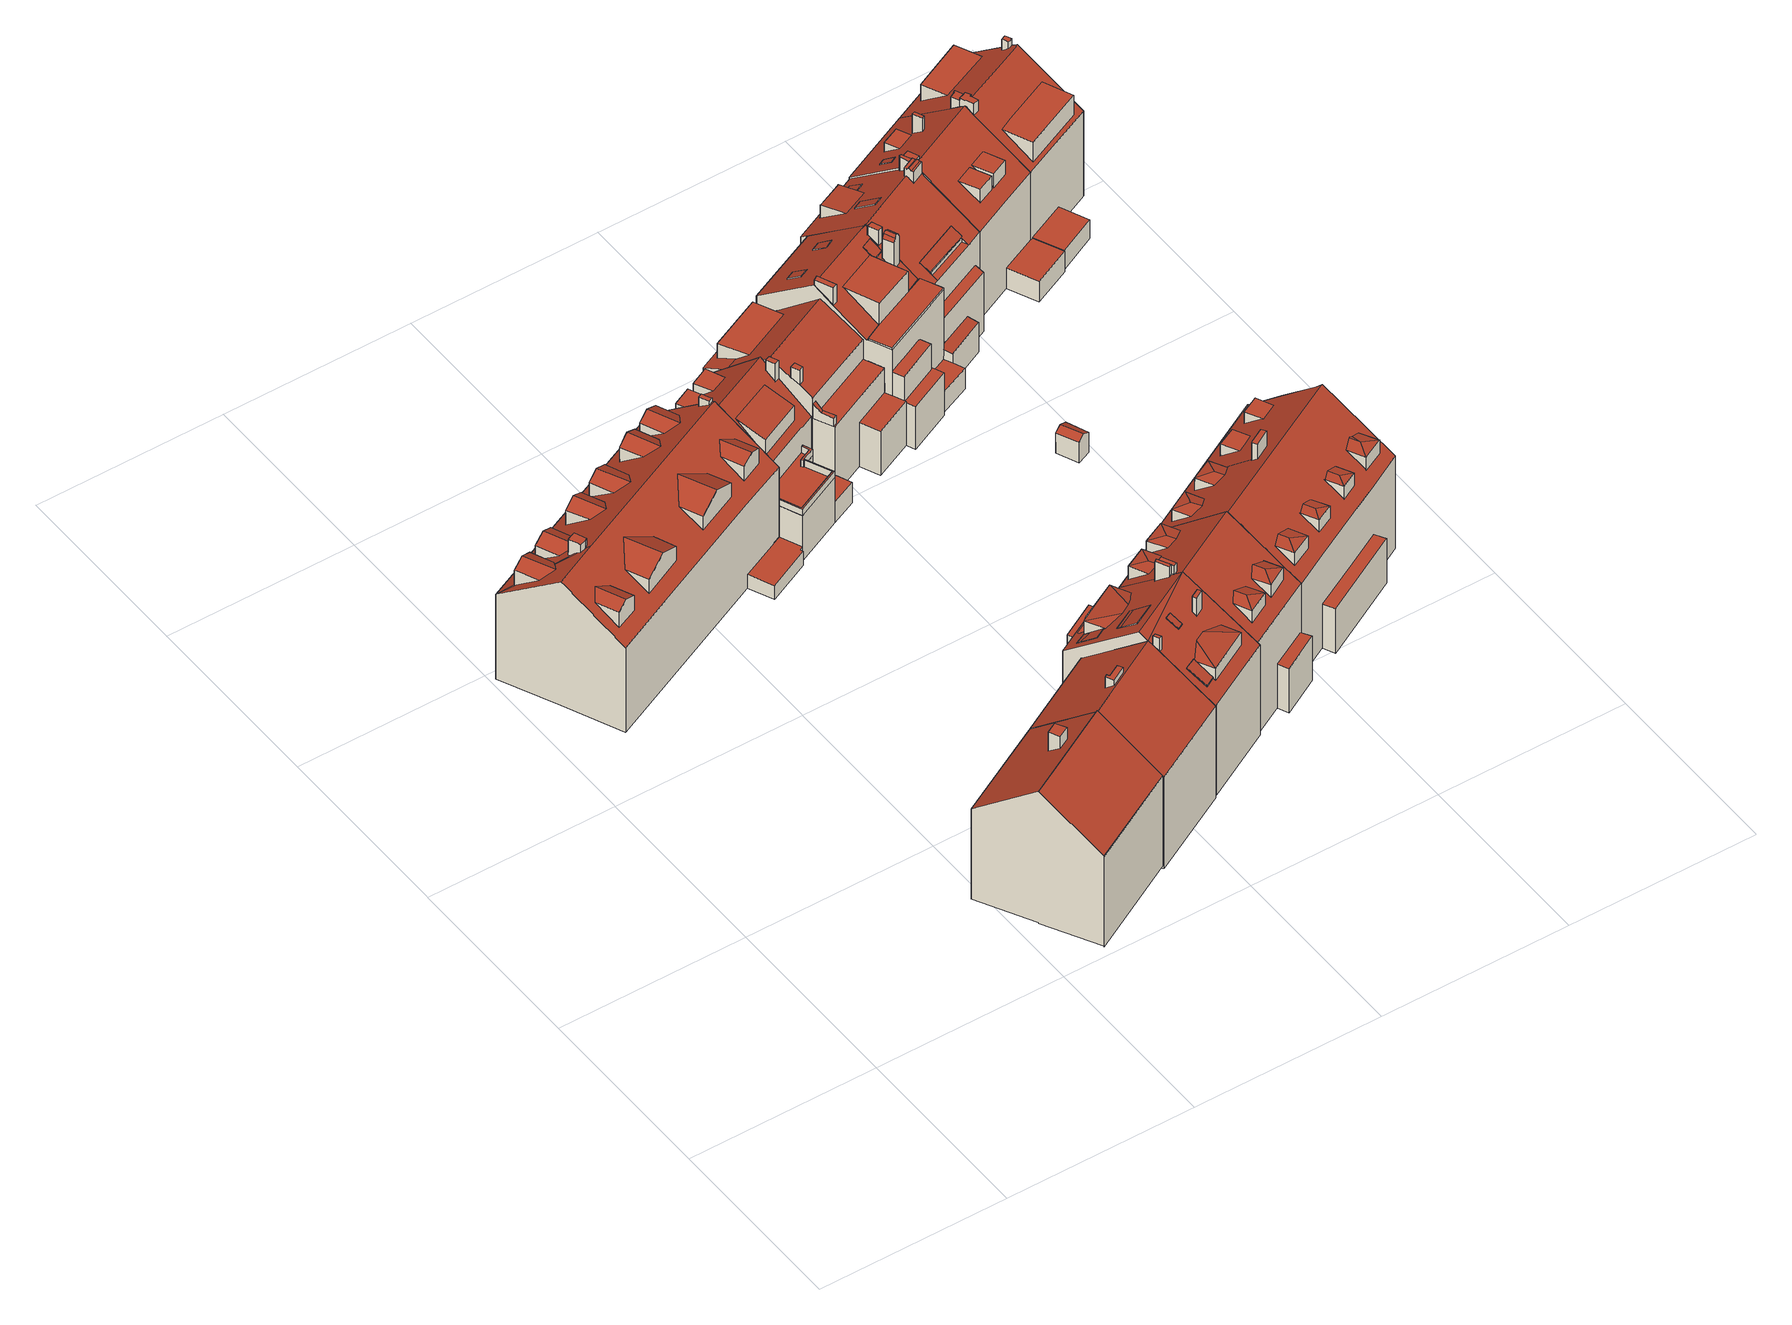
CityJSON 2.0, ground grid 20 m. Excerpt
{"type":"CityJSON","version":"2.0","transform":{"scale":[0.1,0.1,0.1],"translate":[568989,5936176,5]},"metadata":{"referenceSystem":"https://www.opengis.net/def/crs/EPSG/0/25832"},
"CityObjects":{
"building1":{"type":"Building","attributes":{"Grundfläche 2D":"148.646061","Grundhöhe NN":"5.573"},"children":["building1-1"],"geometry":[{"type":"Solid","lod":"3","boundaries":[[[[0,1,2]],[[3,0,2,4]],[[3,4,5]],[[6,7,5,8]],[[3,5,7]],[[9,10,2,1]],[[10,11,12,8,5,4,2]],[[12,13,6,8]],[[13,14,15,16,9,1,0,3,7,6]],[[15,14,13,12,11,10,9,16]]]],"semantics":{"surfaces":[{"type":"RoofSurface"},{"type":"WallSurface"},{"type":"GroundSurface"}],"values":[[0,0,0,0,0,1,1,1,1,2]]}}]},
"building1-1":{"type":"BuildingInstallation","parents":["building1"],"geometry":[{"type":"MultiSurface","lod":"3","boundaries":[[[17,18,19,20]],[[20,19,21,22]],[[17,20,22,23]],[[18,17,23,24]],[[19,18,24,21]]],"semantics":{"surfaces":[{"type":"RoofSurface"},{"type":"WallSurface"}],"values":[0,1,1,1,1]}}]},
"building2":{"type":"Building","attributes":{"Grundfläche 2D":"347.768109","Grundhöhe NN":"5.849"},"children":["building2-1","building2-2","building2-3"],"geometry":[{"type":"Solid","lod":"3","boundaries":[[[[25,26,27,28]],[[29,25,28,30]],[[31,32,33,34]],[[35,31,34,36]],[[37,38,39,40,41]],[[42,43,44,40,39,45]],[[46,47,48,49]],[[48,50,51,49]],[[52,53,54,55]],[[56,55,54,57]],[[58,59,60,61]],[[60,62,63,61]],[[64,65,66,67]],[[68,64,67,69]],[[70,71,72,73]],[[74,73,72,75]],[[76,77,78,79]],[[80,76,79,81]],[[82,83,84,85,86,87,88],[89,90,52,55,56],[91,92,70,73,74],[93,94,58,61,63],[46,49,51,95,96]],[[43,42,97,98,84,83,82,99,100,101,102,103,104,105],[28,27,106,107,30],[69,67,66,108,109],[78,110,111,81,79],[34,33,112,113,36]],[[104,103,114,115]],[[45,116,98,84,98,97]],[[97,42,45]],[[114,85,84,98,116,45,39,38,115]],[[27,26,106]],[[29,30,107]],[[29,107,106,26,25]],[[33,32,112]],[[113,35,36]],[[35,113,112,32,31]],[[115,38,37,41,104]],[[44,43,105]],[[44,105,104,41,40]],[[95,50,48,47,96]],[[95,51,50]],[[96,47,46]],[[53,90,89,57,54]],[[56,57,89]],[[53,52,90]],[[59,94,93,62,60]],[[63,62,93]],[[94,59,58]],[[108,66,65]],[[109,68,69]],[[68,109,108,65,64]],[[75,72,71,92,91]],[[74,75,91]],[[92,71,70]],[[110,78,77]],[[111,80,81]],[[80,111,110,77,76]],[[117,118,102,101,100,99,82,88,119,120]],[[103,102,118,121]],[[122,86,85,114,103,121,123]],[[124,119,88,87,86,122]],[[123,121,118,117,120,119,124,122]]]],"semantics":{"surfaces":[{"type":"RoofSurface"},{"type":"WallSurface"},{"type":"GroundSurface"}],"values":[[0,0,0,0,0,0,0,0,0,0,0,0,0,0,0,0,0,0,0,0,0,0,0,0,1,1,1,1,1,1,1,1,1,1,1,1,1,1,1,1,1,1,1,1,1,1,1,1,1,1,1,1,1,1,1,2]]}}]},
"building2-1":{"type":"BuildingInstallation","parents":["building2"],"geometry":[{"type":"MultiSurface","lod":"3","boundaries":[[[125,126,127,128,129,130,131]],[[132,133,130,129,128,134,97,116]],[[130,133,98,131]],[[125,131,98,135]],[[135,136,126,125]],[[136,137,134,128,127,126]]],"semantics":{"surfaces":[{"type":"RoofSurface"},{"type":"WallSurface"}],"values":[0,1,1,1,1,1]}}]},
"building2-2":{"type":"BuildingInstallation","parents":["building2"],"geometry":[{"type":"MultiSurface","lod":"3","boundaries":[[[138,139,140,141,142,143]],[[140,139,144,145]],[[142,141,146]],[[145,144,147]],[[145,147,146,141,140]]],"semantics":{"surfaces":[{"type":"RoofSurface"},{"type":"WallSurface"}],"values":[0,0,1,1,1]}}]},
"building2-3":{"type":"BuildingInstallation","parents":["building2"],"geometry":[{"type":"MultiSurface","lod":"3","boundaries":[[[148,149,150,151,152]],[[150,149,101,153]],[[153,154,151,150]],[[152,151,154,99]],[[99,100,101,149,148,152]]],"semantics":{"surfaces":[{"type":"RoofSurface"},{"type":"WallSurface"}],"values":[0,1,1,1,1]}}]},
"building3":{"type":"Building","attributes":{"Grundfläche 2D":"132.710713","Grundhöhe NN":"5.344"},"children":["building3-1"],"geometry":[{"type":"Solid","lod":"3","boundaries":[[[[2,155,156,157,158,159,160,161]],[[162,8,163]],[[163,8,161,160,159]],[[156,155,164,165]],[[163,159,158,157,156,165,166]],[[162,163,166,167]],[[155,2,161,8,162,167,168,169,170,164]],[[169,168,167,166,165,164,170]]]],"semantics":{"surfaces":[{"type":"RoofSurface"},{"type":"WallSurface"},{"type":"GroundSurface"}],"values":[[0,0,0,1,1,1,1,2]]}}]},
"building3-1":{"type":"BuildingInstallation","parents":["building3"],"geometry":[{"type":"MultiSurface","lod":"3","boundaries":[[[171,172,173,174,175,176]],[[174,173,177,178]],[[178,179,175,174]],[[176,175,179,180]],[[180,181,171,176]],[[181,182,172,171]],[[182,177,173,172]]],"semantics":{"surfaces":[{"type":"RoofSurface"},{"type":"WallSurface"}],"values":[0,1,1,1,1,1,1]}}]},
"building4":{"type":"Building","attributes":{"Grundfläche 2D":"128.123478","Grundhöhe NN":"5.891"},"children":["building4-1","building4-2","building4-3","building4-4"],"geometry":[{"type":"Solid","lod":"3","boundaries":[[[[183,184,185,186]],[[187,188,189,190,191,192,193,194]],[[195,196,197,198,199,200,201,202,203,204,205,206,207,208,209],[210,211,186,185]],[[196,195,209,212,213,197]],[[214,215,216,217,218,219]],[[211,210,184,183]],[[185,184,210]],[[183,186,211]],[[193,217,220,221,194]],[[187,194,221,222]],[[188,187,222,223]],[[189,188,223,224]],[[218,217,193,192,225,226]],[[212,209,208,207,206,205,204,227,228]],[[213,212,228,229]],[[230,225,192,231,200,199,198,197,213,229,232]],[[203,202,201,200,231,192,191,190,189,224,227,204]],[[219,218,226,233]],[[214,219,233,234]],[[215,214,234,235]],[[216,215,235,236]],[[217,216,236,220]],[[225,230,232,229,228,227,224,223,222,221,220,236,235,234,233,226]]]],"semantics":{"surfaces":[{"type":"RoofSurface"},{"type":"WallSurface"},{"type":"GroundSurface"}],"values":[[0,0,0,0,0,1,1,1,1,1,1,1,1,1,1,1,1,1,1,1,1,1,2]]}}]},
"building4-1":{"type":"BuildingInstallation","parents":["building4"],"geometry":[{"type":"MultiSurface","lod":"3","boundaries":[[[237,238,239,240,241,242,243,244,245,246,247,248,231,249]],[[242,241,190,250]],[[243,242,250,251]],[[244,243,251,252]],[[252,253,245,244]],[[253,254,246,245]],[[247,246,254,255]],[[255,191,248,247]],[[248,191,192,231]],[[192,193,249,231]],[[193,194,237,249]],[[194,187,238,237]],[[187,188,239,238]],[[189,240,239,188]],[[241,240,189,190]]],"semantics":{"surfaces":[{"type":"RoofSurface"},{"type":"WallSurface"}],"values":[0,1,1,1,1,1,1,1,1,1,1,1,1,1,1]}}]},
"building4-2":{"type":"BuildingInstallation","parents":["building4"],"geometry":[{"type":"MultiSurface","lod":"3","boundaries":[[[256,257,258,259]],[[258,257,260]],[[261,256,259]],[[256,261,260,257]]],"semantics":{"surfaces":[{"type":"RoofSurface"},{"type":"WallSurface"}],"values":[0,1,1,1]}}]},
"building4-3":{"type":"BuildingInstallation","parents":["building4"],"geometry":[{"type":"MultiSurface","lod":"3","boundaries":[[[262,263,264,265,266]],[[267,264,263,208]],[[265,264,267,268]],[[268,206,266,265]],[[208,263,262,266,206,207]]],"semantics":{"surfaces":[{"type":"RoofSurface"},{"type":"WallSurface"}],"values":[0,1,1,1,1]}}]},
"building4-4":{"type":"BuildingInstallation","parents":["building4"],"geometry":[{"type":"MultiSurface","lod":"3","boundaries":[[[269,270,271,272]],[[273,271,270]],[[274,269,272]],[[274,273,270,269]]],"semantics":{"surfaces":[{"type":"RoofSurface"},{"type":"WallSurface"}],"values":[0,1,1,1]}}]},
"building5":{"type":"Building","attributes":{"Grundfläche 2D":"135.370581","Grundhöhe NN":"5.596"},"children":["building5-1","building5-2","building5-3","building5-4","building5-5","building5-6","building5-7","building5-8"],"geometry":[{"type":"MultiSurface","lod":"3","boundaries":[[[275,276,277]],[[275,277,278,279,280,281,282]],[[283,280,279,278,284,285]],[[286,287,288,289]],[[290,286,289]],[[291,288,287,292]],[[293,294,159,158,157,295,296],[287,286,290,297,298,299,292]],[[300,159,294]],[[301,302,300,294,303,304,305,306,307],[284,278,277,276,308,309,310,311,312,313,314,315,316,283,285]],[[317,318,319,320]],[[275,321,322,308,276]],[[316,280,283]],[[280,316,315,310,309,321,275,282,281]],[[289,288,298,297]],[[290,289,297]],[[288,291,323,299,298]],[[293,296,324,325]],[[326,327,318,307,306,305,304,303,294,293,325,328]],[[329,301,307,318,317,330]],[[324,296,295,157,158,159,300,302,301,329,331]],[[319,318,327,332]],[[320,319,332,333]],[[317,320,333,330]],[[325,324,331,329,330,333,332,327,326,328]]],"semantics":{"surfaces":[{"type":"RoofSurface"},{"type":"WallSurface"},{"type":"GroundSurface"}],"values":[0,0,0,0,0,0,0,0,0,0,1,1,1,1,1,1,1,1,1,1,1,1,1,2]}}]},
"building5-1":{"type":"BuildingInstallation","parents":["building5"],"geometry":[{"type":"MultiSurface","lod":"3","boundaries":[[[334,335,336,337,338,339]],[[340,341,337,336]],[[339,338,337,341,342]],[[342,343,334,339]],[[343,344,340,336,335,334]]],"semantics":{"surfaces":[{"type":"RoofSurface"},{"type":"WallSurface"}],"values":[0,1,1,1,1]}}]},
"building5-2":{"type":"BuildingInstallation","parents":["building5"],"geometry":[{"type":"MultiSurface","lod":"3","boundaries":[[[345,346,323,291,347]],[[348,347,291,292]],[[348,349,345,347]],[[346,345,349,350]],[[350,299,323,346]]],"semantics":{"surfaces":[{"type":"RoofSurface"},{"type":"WallSurface"}],"values":[0,1,1,1,1]}}]},
"building5-3":{"type":"BuildingInstallation","parents":["building5"],"geometry":[{"type":"MultiSurface","lod":"3","boundaries":[[[351,314,313,312,311,352]],[[314,351,315]],[[352,311,310]],[[352,310,315,351]]],"semantics":{"surfaces":[{"type":"RoofSurface"},{"type":"WallSurface"}],"values":[0,1,1,1]}}]},
"building5-4":{"type":"BuildingInstallation","parents":["building5"],"geometry":[{"type":"MultiSurface","lod":"3","boundaries":[[[353,354,355,356,357]],[[355,354,157,358]],[[359,357,356,355,358,360]],[[353,357,359,158]],[[354,353,158,157]]],"semantics":{"surfaces":[{"type":"RoofSurface"},{"type":"WallSurface"}],"values":[0,1,1,1,1]}}]},
"building5-5":{"type":"BuildingInstallation","parents":["building5"],"geometry":[{"type":"MultiSurface","lod":"3","boundaries":[[[361,362,363,364]],[[365,366,364,363]],[[361,364,366,367]],[[362,361,367,368]],[[368,365,363,362]]],"semantics":{"surfaces":[{"type":"RoofSurface"},{"type":"WallSurface"}],"values":[0,1,1,1,1]}}]},
"building5-6":{"type":"BuildingInstallation","parents":["building5"],"geometry":[{"type":"MultiSurface","lod":"3","boundaries":[[[322,321,369,370]],[[369,321,309,371]],[[372,370,369,371]],[[372,308,322,370]]],"semantics":{"surfaces":[{"type":"RoofSurface"},{"type":"WallSurface"}],"values":[0,1,1,1]}}]},
"building5-7":{"type":"BuildingInstallation","parents":["building5"],"geometry":[{"type":"MultiSurface","lod":"3","boundaries":[[[373,374,375,376]],[[376,375,377,378]],[[373,376,378,379]],[[374,373,379,380]],[[375,374,380,377]]],"semantics":{"surfaces":[{"type":"RoofSurface"},{"type":"WallSurface"}],"values":[0,1,1,1,1]}}]},
"building5-8":{"type":"BuildingInstallation","parents":["building5"],"geometry":[{"type":"MultiSurface","lod":"3","boundaries":[[[381,382,383,384,385]],[[306,386,383,382]],[[386,387,388,385,384,383]],[[388,304,381,385]],[[305,306,382,381,304]]],"semantics":{"surfaces":[{"type":"RoofSurface"},{"type":"WallSurface"}],"values":[0,1,1,1,1]}}]},
"building6":{"type":"Building","attributes":{"Grundfläche 2D":"121.875443","Grundhöhe NN":"5.417"},"children":["building6-1","building6-2","building6-3","building6-4","building6-5"],"geometry":[{"type":"Solid","lod":"3","boundaries":[[[[389,390,391,294]],[[392,294,391,393,394,395,396]],[[397,398,399,400]],[[400,399,401,402]],[[397,400,402,403]],[[398,397,403,404]],[[398,404,405,390,389,406,401,399]],[[393,391,390,405,407]],[[394,393,407,408]],[[395,394,408,409,410,406,389,294,392,396]],[[403,402,401,406,410,409,408,407,405,404]]]],"semantics":{"surfaces":[{"type":"RoofSurface"},{"type":"WallSurface"},{"type":"GroundSurface"}],"values":[[0,0,0,1,1,1,1,1,1,1,2]]}}]},
"building6-1":{"type":"BuildingInstallation","parents":["building6"],"geometry":[{"type":"MultiSurface","lod":"3","boundaries":[[[381,411,412,413,414]],[[392,415,412,411]],[[413,412,415,416]],[[416,395,414,413]],[[395,396,392,411,381,414]]],"semantics":{"surfaces":[{"type":"RoofSurface"},{"type":"WallSurface"}],"values":[0,1,1,1,1]}}]},
"building6-2":{"type":"BuildingInstallation","parents":["building6"],"geometry":[{"type":"MultiSurface","lod":"3","boundaries":[[[417,418,419]],[[418,420,421,419]],[[418,417,422,420]],[[417,419,423,424]],[[422,417,424]],[[419,421,423]]],"semantics":{"surfaces":[{"type":"RoofSurface"},{"type":"WallSurface"}],"values":[0,0,0,1,1,1]}}]},
"building6-3":{"type":"BuildingInstallation","parents":["building6"],"geometry":[{"type":"MultiSurface","lod":"3","boundaries":[[[425,426,427]],[[426,428,429,427]],[[426,425,430,428]],[[431,432,425,427]],[[430,425,432]],[[431,427,429]]],"semantics":{"surfaces":[{"type":"RoofSurface"},{"type":"WallSurface"}],"values":[0,0,0,1,1,1]}}]},
"building6-4":{"type":"BuildingInstallation","parents":["building6"],"geometry":[{"type":"MultiSurface","lod":"3","boundaries":[[[433,434,435,436]],[[434,433,437]],[[437,433,436,438]],[[435,434,439]],[[440,437,438]],[[434,437,440,439]]],"semantics":{"surfaces":[{"type":"RoofSurface"},{"type":"WallSurface"}],"values":[0,0,0,1,1,1]}}]},
"building6-5":{"type":"BuildingInstallation","parents":["building6"],"geometry":[{"type":"MultiSurface","lod":"3","boundaries":[[[441,442,443,444]],[[442,441,445]],[[445,441,444,446]],[[443,442,447]],[[445,446,448]],[[442,445,448,447]]],"semantics":{"surfaces":[{"type":"RoofSurface"},{"type":"WallSurface"}],"values":[0,0,0,1,1,1]}}]},
"building7":{"type":"Building","attributes":{"Grundfläche 2D":"135.626328","Grundhöhe NN":"5.879"},"children":["building7-1","building7-2"],"geometry":[{"type":"Solid","lod":"3","boundaries":[[[[449,450,451,452]],[[453,449,452,454,455,456,457,458]],[[454,459,460,453,458,461,462,463,455]],[[457,456,464,465,466,467,468,469]],[[470,471,472,473,474,475,476,477]],[[478,479,480,481]],[[482,483,484,485,486,487,488,489,490]],[[489,488,227,224]],[[482,490,223,222]],[[452,451,459,454]],[[450,449,453,460]],[[451,450,460,459]],[[478,481,491,492]],[[479,478,492,493]],[[480,479,493,494]],[[484,483,221,495]],[[485,484,495,496]],[[490,489,224,223]],[[483,482,222,221]],[[462,461,458,457,469,475,497,498,499]],[[463,462,499,500]],[[477,501,467,466,465,464,456,455,463,500,227,488,487]],[[476,475,469,468,467,501,477]],[[485,471,470,477,487,486]],[[480,472,471,485,496,491,481]],[[497,475,474,473,472,480,494,502,503]],[[495,221,222,223,224,227,500,499,498,497,503,502,494,493,492,491,496]]]],"semantics":{"surfaces":[{"type":"RoofSurface"},{"type":"WallSurface"},{"type":"GroundSurface"}],"values":[[0,0,0,0,0,0,0,1,1,1,1,1,1,1,1,1,1,1,1,1,1,1,1,1,1,1,2]]}}]},
"building7-1":{"type":"BuildingInstallation","parents":["building7"],"geometry":[{"type":"MultiSurface","lod":"3","boundaries":[[[504,505,506,507]],[[464,465,505,504]],[[506,505,465,508]],[[508,509,507,506]],[[509,464,504,507]]],"semantics":{"surfaces":[{"type":"RoofSurface"},{"type":"WallSurface"}],"values":[0,1,1,1,1]}}]},
"building7-2":{"type":"BuildingInstallation","parents":["building7"],"geometry":[{"type":"MultiSurface","lod":"3","boundaries":[[[510,511,501,512]],[[513,510,512,514]],[[477,470,514,512,501]],[[470,515,513,514]],[[515,476,511,510,513]],[[477,501,511,476]]],"semantics":{"surfaces":[{"type":"RoofSurface"},{"type":"WallSurface"}],"values":[0,0,1,1,1,1]}}]},
"building8":{"type":"Building","attributes":{"Grundfläche 2D":"147.163770","Grundhöhe NN":"5.891"},"children":["building8-1","building8-2","building8-3","building8-4","building8-5","building8-6"],"geometry":[{"type":"MultiSurface","lod":"3","boundaries":[[[516,517,518,519,520,521,522]],[[523,524,525,526,527,528,529]],[[530,531,532,533,534,535]],[[536,537,538,539,540,534,533,532,541,542,543,524,523,544,545]],[[536,545,546,547]],[[542,548,549,543]],[[535,534,540]],[[550,551,552,553,554]],[[555,556,557,558]],[[559,560,561,562,563]],[[564,565,566,567,568,569]],[[570,571,520,519]],[[571,572,547,522,521,520]],[[547,546,516,522]],[[517,549,548,518]],[[548,570,519,518]],[[517,516,527,526]],[[527,516,546,545,544,573,529,528]],[[543,549,517,526,525,524]],[[531,530,574,498]],[[502,575,557,570,548,542,541,532,531,498,503]],[[565,564,551,550,562,571,570,557,556]],[[530,535,540,539,538,537,536,547,572,571,562,561,576,577,578,579,580,581,574]],[[553,552,582,583]],[[553,583,584,554]],[[557,575,585,567,558]],[[558,567,566,555]],[[555,566,565,556]],[[561,560,586,576]],[[562,550,554,563]],[[563,554,584,587,559]],[[560,559,587,586]],[[568,567,585,588]],[[569,568,588,589]],[[551,564,569,589,582,552]],[[575,502,503,498,574,581,580,579,578,577,576,586,587,584,583,582,589,588,585]]],"semantics":{"surfaces":[{"type":"RoofSurface"},{"type":"WallSurface"},{"type":"GroundSurface"}],"values":[0,0,0,0,0,0,0,0,0,0,0,1,1,1,1,1,1,1,1,1,1,1,1,1,1,1,1,1,1,1,1,1,1,1,1,2]}}]},
"building8-1":{"type":"BuildingInstallation","parents":["building8"],"geometry":[{"type":"MultiSurface","lod":"3","boundaries":[[[590,591,592,593]],[[538,539,593,592]],[[590,593,539,594]],[[591,590,594,595]],[[592,591,595,538]]],"semantics":{"surfaces":[{"type":"RoofSurface"},{"type":"WallSurface"}],"values":[0,1,1,1,1]}}]},
"building8-2":{"type":"BuildingInstallation","parents":["building8"],"geometry":[{"type":"MultiSurface","lod":"3","boundaries":[[[596,597,598,599]],[[599,598,600,601]],[[596,599,601,602]],[[602,603,597,596]],[[603,600,598,597]]],"semantics":{"surfaces":[{"type":"RoofSurface"},{"type":"WallSurface"}],"values":[0,1,1,1,1]}}]},
"building8-3":{"type":"BuildingInstallation","parents":["building8"],"geometry":[{"type":"MultiSurface","lod":"3","boundaries":[[[604,605,606,607]],[[608,604,607,609]],[[610,608,609,611]],[[612,610,611,613]],[[614,615,616,613,611,609,607,606]],[[612,613,616,617]],[[608,610,612,617,618,605,604]],[[606,605,618,614]]],"semantics":{"surfaces":[{"type":"RoofSurface"},{"type":"WallSurface"}],"values":[0,0,0,0,1,1,1,1]}}]},
"building8-4":{"type":"BuildingInstallation","parents":["building8"],"geometry":[{"type":"MultiSurface","lod":"3","boundaries":[[[619,620,621,622]],[[622,621,623,624]],[[619,622,624,625]],[[620,619,625,626]],[[621,620,626,623]]],"semantics":{"surfaces":[{"type":"RoofSurface"},{"type":"WallSurface"}],"values":[0,1,1,1,1]}}]},
"building8-5":{"type":"BuildingInstallation","parents":["building8"],"geometry":[{"type":"MultiSurface","lod":"3","boundaries":[[[529,573,627,628,629]],[[523,529,629,630]],[[631,627,573,544]],[[629,628,632,630]],[[628,627,631,632]]],"semantics":{"surfaces":[{"type":"RoofSurface"},{"type":"WallSurface"}],"values":[0,1,1,1,1]}}]},
"building8-6":{"type":"BuildingInstallation","parents":["building8"],"geometry":[{"type":"MultiSurface","lod":"3","boundaries":[[[633,634,635,636]],[[532,541,634,633]],[[541,637,635,634]],[[533,636,635,637]],[[533,532,633,636]]],"semantics":{"surfaces":[{"type":"RoofSurface"},{"type":"WallSurface"}],"values":[0,1,1,1,1]}}]},
"building9":{"type":"Building","attributes":{"Grundfläche 2D":"271.674552","Grundhöhe NN":"5.295"},"children":["building9-1","building9-2","building9-3","building9-4","building9-5","building9-6","building9-7"],"geometry":[{"type":"Solid","lod":"3","boundaries":[[[[638,639,640]],[[639,641,642,640]],[[639,638,643,644]],[[639,644,645,641]],[[646,647,648]],[[647,649,650,648]],[[647,646,651,649]],[[652,390,653,654,655,656,657,658],[642,641,645,644,643,659,660,661],[662,650,649,651,663]],[[652,658,664,665,666,667,668,669,391],[670,671,672,671]],[[673,674,675,676]],[[638,640,660,659]],[[643,638,659]],[[640,642,661,660]],[[646,648,662,663]],[[646,663,651]],[[650,662,648]],[[674,677,678,656,655,654,653,679,680,675]],[[681,682,667,666,665,664,658,657,656,678,683]],[[668,667,682,684]],[[679,653,390,652,391,669,668,684,685]],[[676,675,680,686]],[[673,676,686,687]],[[674,673,687,677]],[[679,685,684,682,681,683,678,677,687,686,680]]]],"semantics":{"surfaces":[{"type":"RoofSurface"},{"type":"WallSurface"},{"type":"GroundSurface"}],"values":[[0,0,0,0,0,0,0,0,0,0,1,1,1,1,1,1,1,1,1,1,1,1,1,2]]}}]},
"building9-1":{"type":"BuildingInstallation","parents":["building9"],"geometry":[{"type":"MultiSurface","lod":"3","boundaries":[[[688,689,690]],[[689,691,692,690]],[[689,688,693,691]],[[694,688,690,695,696]],[[693,688,694]],[[690,692,697,695]]],"semantics":{"surfaces":[{"type":"RoofSurface"},{"type":"WallSurface"}],"values":[0,0,0,1,1,1]}}]},
"building9-2":{"type":"BuildingInstallation","parents":["building9"],"geometry":[{"type":"MultiSurface","lod":"3","boundaries":[[[698,699,700,701]],[[701,700,702,703]],[[698,704,699]],[[704,702,700,699]]],"semantics":{"surfaces":[{"type":"RoofSurface"},{"type":"WallSurface"}],"values":[0,1,1,1]}}]},
"building9-3":{"type":"BuildingInstallation","parents":["building9"],"geometry":[{"type":"MultiSurface","lod":"3","boundaries":[[[705,706,707,708]],[[708,707,709,710]],[[706,705,711,712]],[[712,709,707,706]]],"semantics":{"surfaces":[{"type":"RoofSurface"},{"type":"WallSurface"}],"values":[0,1,1,1]}}]},
"building9-4":{"type":"BuildingInstallation","parents":["building9"],"geometry":[{"type":"MultiSurface","lod":"3","boundaries":[[[713,714,715,716]],[[716,715,717]],[[718,717,715,714]],[[713,716,719,720]],[[717,718,672,721]],[[721,719,716,717]]],"semantics":{"surfaces":[{"type":"RoofSurface"},{"type":"WallSurface"}],"values":[0,0,0,1,1,1]}}]},
"building9-5":{"type":"BuildingInstallation","parents":["building9"],"geometry":[{"type":"MultiSurface","lod":"3","boundaries":[[[722,723,724]],[[723,722,725,726]],[[724,723,726,727]],[[722,724,728,729]],[[722,729,725]],[[727,728,724]]],"semantics":{"surfaces":[{"type":"RoofSurface"},{"type":"WallSurface"}],"values":[0,0,0,1,1,1]}}]},
"building9-6":{"type":"BuildingInstallation","parents":["building9"],"geometry":[{"type":"MultiSurface","lod":"3","boundaries":[[[730,731,732,733]],[[731,730,734]],[[734,730,733,735]],[[732,731,736]],[[734,735,737]],[[731,734,737,736]]],"semantics":{"surfaces":[{"type":"RoofSurface"},{"type":"WallSurface"}],"values":[0,0,0,1,1,1]}}]},
"building9-7":{"type":"BuildingInstallation","parents":["building9"],"geometry":[{"type":"MultiSurface","lod":"3","boundaries":[[[738,739,740,741,742]],[[740,739,743,744]],[[741,740,744,745]],[[742,741,745,671]],[[738,742,671,670]],[[743,739,738,670]]],"semantics":{"surfaces":[{"type":"RoofSurface"},{"type":"WallSurface"}],"values":[0,1,1,1,1,1]}}]},
"building10":{"type":"Building","attributes":{"Grundfläche 2D":"3.747630","Grundhöhe NN":"5.671"},"geometry":[{"type":"Solid","lod":"3","boundaries":[[[[746,747,748,749]],[[750,747,746,751]],[[749,748,752,753]],[[751,746,749,753,754]],[[750,751,754,755]],[[752,748,747,750,755]],[[754,753,752,755]]]],"semantics":{"surfaces":[{"type":"RoofSurface"},{"type":"WallSurface"},{"type":"GroundSurface"}],"values":[[0,0,1,1,1,1,2]]}}]},
"building11":{"type":"Building","attributes":{"Grundfläche 2D":"121.345489","Grundhöhe NN":"5.506"},"children":["building11-1","building11-2","building11-3","building11-4","building11-5","building11-6","building11-7","building11-8"],"geometry":[{"type":"MultiSurface","lod":"3","boundaries":[[[535,756,757,758,759,760,761,762,763],[764,765,766,767]],[[768,757,756,535,538,769,770,547,771,772,773,774,775,776,777,778,779]],[[780,781,782,783]],[[784,785,786,787,788,762,761,760,759,758,757,768,779,778,777,789,790]],[[763,762,788,791]],[[792,793,794,795,796,783,771,547,770,769,538,535,763,791,797]],[[789,777,776,772,771,783,782,798]],[[780,783,796,799]],[[781,780,799,800]],[[782,781,800,798]],[[794,793,792,797,791,788,787,786,785,784,790,789,798,800,799,796,795]]],"semantics":{"surfaces":[{"type":"RoofSurface"},{"type":"WallSurface"},{"type":"GroundSurface"}],"values":[0,0,0,1,1,1,1,1,1,1,2]}}]},
"building11-1":{"type":"BuildingInstallation","parents":["building11"],"geometry":[{"type":"MultiSurface","lod":"3","boundaries":[[[801,802,803,804,805,806,807]],[[804,808,809,805]],[[808,810,811,809]],[[810,812,813,811]],[[802,801,807,814,815,816,817]],[[817,756,818,819,820,821,812,810,808,804,803,802]],[[821,778,813,812]],[[809,811,813,778,779,768,757,758,759,814,807,806,805]]],"semantics":{"surfaces":[{"type":"RoofSurface"},{"type":"WallSurface"}],"values":[0,0,0,0,1,1,1,1]}}]},
"building11-2":{"type":"BuildingInstallation","parents":["building11"],"geometry":[{"type":"MultiSurface","lod":"3","boundaries":[[[776,775,822,823,772]],[[822,775,774]],[[822,774,773,823]],[[772,823,773]]],"semantics":{"surfaces":[{"type":"RoofSurface"},{"type":"WallSurface"}],"values":[0,1,1,1]}}]},
"building11-3":{"type":"BuildingInstallation","parents":["building11"],"geometry":[{"type":"MultiSurface","lod":"3","boundaries":[[[824,825,826,827]],[[827,826,767,766]],[[824,765,764,825]],[[764,767,826,825]],[[766,765,824,827]]],"semantics":{"surfaces":[{"type":"RoofSurface"},{"type":"WallSurface"}],"values":[0,1,1,1,1]}}]},
"building11-4":{"type":"BuildingInstallation","parents":["building11"],"geometry":[{"type":"MultiSurface","lod":"3","boundaries":[[[828,829,830,831]],[[831,830,832,833]],[[828,831,833,834]],[[829,828,834,835]],[[830,829,835,832]]],"semantics":{"surfaces":[{"type":"RoofSurface"},{"type":"WallSurface"}],"values":[0,1,1,1,1]}}]},
"building11-5":{"type":"BuildingInstallation","parents":["building11"],"geometry":[{"type":"MultiSurface","lod":"3","boundaries":[[[836,837,838,839,840,841]],[[838,842,839]],[[765,843,836,841,840,839,842,764]],[[837,836,843]]],"semantics":{"surfaces":[{"type":"RoofSurface"},{"type":"WallSurface"}],"values":[0,1,1,1]}}]},
"building11-6":{"type":"BuildingInstallation","parents":["building11"],"geometry":[{"type":"MultiSurface","lod":"3","boundaries":[[[844,845,846,847]],[[847,846,848,849]],[[844,847,849,850]],[[850,851,845,844]],[[846,845,851,848]]],"semantics":{"surfaces":[{"type":"RoofSurface"},{"type":"WallSurface"}],"values":[0,1,1,1,1]}}]},
"building11-7":{"type":"BuildingInstallation","parents":["building11"],"geometry":[{"type":"MultiSurface","lod":"3","boundaries":[[[852,853,854,855,856,857]],[[858,859,857,856]],[[859,773,774,860,854,853,852,857]],[[854,860,861,855]],[[856,855,861,858]]],"semantics":{"surfaces":[{"type":"RoofSurface"},{"type":"WallSurface"}],"values":[0,1,1,1,1]}}]},
"building11-8":{"type":"BuildingInstallation","parents":["building11"],"geometry":[{"type":"MultiSurface","lod":"3","boundaries":[[[862,815,814,863,864,865,866]],[[759,760,761,864,863,814]],[[761,867,865,864]],[[867,868,866,865]],[[868,869,862,866]],[[815,862,869,816]]],"semantics":{"surfaces":[{"type":"RoofSurface"},{"type":"WallSurface"}],"values":[0,1,1,1,1,1]}}]},
"building12":{"type":"Building","attributes":{"Grundfläche 2D":"130.250891","Grundhöhe NN":"5.459"},"children":["building12-1","building12-2","building12-3","building12-4","building12-5","building12-6"],"geometry":[{"type":"Solid","lod":"3","boundaries":[[[[870,871,872,873,874,875,876,877,878,879,880,881]],[[882,880,882,883]],[[879,884,885,886,887,888,889,890,891,880],[882,880,882,883]],[[881,880,891]],[[892,893,894,895,896]],[[897,898,899,887,886,885,884,879,878,877,876,892,900,901,902]],[[888,887,899,903]],[[786,785,784,904,789,905,874,873,872,871,870,881,891,890,889,888,903,787]],[[893,892,876,875,874,905,906]],[[894,893,906,907]],[[895,894,907,908]],[[909,896,895,908]],[[900,892,896,909]],[[789,904,784,785,786,787,903,899,898,897,902,901,900,909,908,907,906,905]]]],"semantics":{"surfaces":[{"type":"RoofSurface"},{"type":"WallSurface"},{"type":"GroundSurface"}],"values":[[0,0,0,0,0,1,1,1,1,1,1,1,1,2]]}}]},
"building12-1":{"type":"BuildingInstallation","parents":["building12"],"geometry":[{"type":"MultiSurface","lod":"3","boundaries":[[[910,911,912,913]],[[910,913,914,915]],[[913,912,916,914]],[[911,910,915,917]],[[912,911,917,916]]],"semantics":{"surfaces":[{"type":"RoofSurface"},{"type":"WallSurface"}],"values":[0,1,1,1,1]}}]},
"building12-2":{"type":"BuildingInstallation","parents":["building12"],"geometry":[{"type":"MultiSurface","lod":"3","boundaries":[[[918,919,920,921,922,923,924]],[[925,918,924,923,922,926,927,928]],[[919,918,925]],[[921,926,922]]],"semantics":{"surfaces":[{"type":"RoofSurface"},{"type":"WallSurface"}],"values":[0,1,1,1]}}]},
"building12-3":{"type":"BuildingInstallation","parents":["building12"],"geometry":[{"type":"MultiSurface","lod":"3","boundaries":[[[929,930,931,932]],[[933,932,931]],[[929,934,930]],[[934,933,931,930]]],"semantics":{"surfaces":[{"type":"RoofSurface"},{"type":"WallSurface"}],"values":[0,1,1,1]}}]},
"building12-4":{"type":"BuildingInstallation","parents":["building12"],"geometry":[{"type":"MultiSurface","lod":"3","boundaries":[[[935,936,937,938]],[[938,937,939,940]],[[940,935,938]],[[937,936,939]]],"semantics":{"surfaces":[{"type":"RoofSurface"},{"type":"WallSurface"}],"values":[0,1,1,1]}}]},
"building12-5":{"type":"BuildingInstallation","parents":["building12"],"geometry":[{"type":"MultiSurface","lod":"3","boundaries":[[[941,942,943,944,945]],[[891,944,943,890]],[[945,944,891,882]],[[882,946,941,945]],[[946,883,890,943,942,941]]],"semantics":{"surfaces":[{"type":"RoofSurface"},{"type":"WallSurface"}],"values":[0,1,1,1,1]}}]},
"building12-6":{"type":"BuildingInstallation","parents":["building12"],"geometry":[{"type":"MultiSurface","lod":"3","boundaries":[[[947,948,949,950]],[[950,949,951,952]],[[952,953,947,950]],[[948,947,953,954]],[[954,951,949,948]]],"semantics":{"surfaces":[{"type":"RoofSurface"},{"type":"WallSurface"}],"values":[0,1,1,1,1]}}]},
"building13":{"type":"Building","attributes":{"Grundfläche 2D":"135.036352","Grundhöhe NN":"5.818"},"children":["building13-1","building13-2","building13-3"],"geometry":[{"type":"Solid","lod":"3","boundaries":[[[[955,956,957,958,959,960]],[[961,962,963,964]],[[887,886,965,966,967,968,969,970],[963,971,972,964]],[[886,885,965]],[[965,885,973,879]],[[974,877,965,879]],[[975,967,966,965,877,876],[955,960,959,976,977,956]],[[978,979,980,981]],[[976,958,957,977]],[[959,958,976]],[[957,956,977]],[[963,962,971]],[[961,964,972]],[[962,961,972,971]],[[980,979,982,983]],[[981,980,983,984]],[[978,981,984,985]],[[970,969,968,967,975,986,987]],[[887,970,987,988]],[[989,990,991,992,876,877,974,879,973,885,886,887,988,993]],[[978,985,986,975,876,992,982,979]],[[985,984,983,982,992,991,990,989,993,988,987,986]]]],"semantics":{"surfaces":[{"type":"RoofSurface"},{"type":"WallSurface"},{"type":"GroundSurface"}],"values":[[0,0,0,0,0,0,0,0,1,1,1,1,1,1,1,1,1,1,1,1,1,2]]}}]},
"building13-1":{"type":"BuildingInstallation","parents":["building13"],"geometry":[{"type":"MultiSurface","lod":"3","boundaries":[[[994,995,996,997,998,999,1000,1001,1002,1003]],[[879,974,877,998,997,996,995,1004,973]],[[877,1005,999,998]],[[1000,999,1005,1006]],[[1001,1000,1006,1007]],[[1007,965,1008,1009,1003,1002,1001]],[[1009,1010,994,1003]],[[1010,1004,995,994]]],"semantics":{"surfaces":[{"type":"RoofSurface"},{"type":"WallSurface"}],"values":[0,1,1,1,1,1,1,1]}}]},
"building13-2":{"type":"BuildingInstallation","parents":["building13"],"geometry":[{"type":"MultiSurface","lod":"3","boundaries":[[[1011,1012,1004,1010,1009,1013,1014]],[[1013,1009,1008,1015]],[[1015,1016,1014,1013]],[[1011,1014,1016,1017]],[[885,1012,1011,1017]],[[885,973,1004,1012]]],"semantics":{"surfaces":[{"type":"RoofSurface"},{"type":"WallSurface"}],"values":[0,1,1,1,1,1]}}]},
"building13-3":{"type":"BuildingInstallation","parents":["building13"],"geometry":[{"type":"MultiSurface","lod":"3","boundaries":[[[1018,1019,1020,1021,1022,1023]],[[1021,1020,969,1024]],[[1025,1023,1022,1021,1024,1026]],[[968,1019,1018,1023,1025,1027]],[[1020,1019,968,969]]],"semantics":{"surfaces":[{"type":"RoofSurface"},{"type":"WallSurface"}],"values":[0,1,1,1,1]}}]}
},
"vertices":[
[249,9,116],[249,8,116],[349,62,116],[219,65,167],[319,119,167],[319,119,166],[188,124,116],[219,66,166],[288,177,116],[249,8,6],[349,62,6],[319,119,6],[288,177,6],[188,124,6],[219,66,6],[219,65,6],[249,9,6],
[277,124,171],[266,118,171],[271,107,171],[283,113,171],[271,107,157],[283,113,157],[277,124,148],[266,118,148],
[110,622,145],[98,616,138],[109,594,138],[124,591,145],[122,627,138],[132,605,138],[146,638,145],[135,633,138],[145,610,138],[161,607,145],[159,644,138],[169,621,138],[19,578,138],[29,557,138],[44,554,145],[30,585,145],[18,580,138],[50,564,140],[52,568,138],[42,591,138],[50,564,141],[248,594,138],[258,572,138],[270,577,144],[256,607,144],[281,583,138],[271,605,138],[99,526,137],[109,504,137],[131,514,149],[114,550,149],[143,546,137],[152,524,137],[53,506,138],[63,484,138],[74,489,144],[61,518,144],[86,494,138],[76,516,138],[194,660,145],[182,654,138],[192,632,138],[208,628,145],[206,665,138],[216,642,138],[183,564,137],[193,542,137],[215,552,149],[198,588,149],[227,584,137],[237,562,137],[225,674,145],[214,669,138],[224,646,138],[239,643,145],[238,679,138],[248,657,138],[271,636,159],[266,634,159],[79,549,159],[31,527,159],[58,467,111],[248,554,111],[298,576,111],[152,524,120],[109,504,120],[237,562,120],[193,542,120],[86,494,120],[63,484,120],[281,583,120],[258,572,120],[65,556,150],[74,552,156],[270,638,158],[269,639,157],[265,648,150],[243,696,111],[3,587,111],[18,580,120],[42,591,120],[98,616,120],[122,627,120],[182,654,120],[206,665,120],[214,669,120],[238,679,120],[135,633,120],[159,644,120],[4,586,112],[19,578,121],[65,556,151],[269,639,8],[243,696,8],[298,576,8],[270,638,8],[3,587,8],[58,467,8],[31,527,8],[248,554,8],
[77,554,165],[72,566,165],[65,563,165],[63,562,165],[67,554,165],[68,550,165],[74,552,165],[67,554,153],[68,550,156],[63,562,146],[77,554,156],[72,566,146],[65,563,146],
[64,572,139],[77,569,145],[63,600,145],[51,595,138],[61,572,138],[63,572,139],[85,583,138],[75,606,138],[51,595,120],[75,606,120],
[269,639,162],[265,648,162],[261,646,162],[265,636,162],[270,638,162],[261,646,150],[265,636,158],
[350,61,115],[438,108,115],[412,157,157],[409,163,162],[407,167,165],[368,146,165],[319,119,165],[287,177,115],[376,225,115],[350,61,3],[438,108,3],[376,225,3],[287,177,3],[288,177,3],[319,119,3],[349,62,3],
[350,149,170],[347,147,170],[351,139,170],[367,148,170],[364,153,170],[351,146,170],[351,139,164],[367,148,164],[364,153,159],[351,146,159],[350,149,157],[347,147,157],
[304,605,118],[349,626,118],[337,654,128],[292,634,128],[345,605,64],[358,611,64],[354,620,64],[352,620,64],[292,592,64],[291,592,64],[308,554,64],[358,577,64],[331,667,141],[286,647,141],[269,639,141],[270,638,140],[271,636,138],[291,592,94],[292,592,94],[352,620,94],[354,620,94],[368,627,94],[359,646,113],[354,657,124],[350,665,132],[350,666,133],[346,674,141],[349,626,100],[304,605,100],[324,722,94],[247,688,94],[260,528,26],[305,549,26],[304,552,26],[308,554,26],[298,576,26],[248,554,26],[308,554,9],[358,577,9],[345,605,9],[358,611,9],[354,620,9],[291,592,9],[298,576,9],[368,627,9],[324,722,9],[247,688,9],[270,638,9],[291,592,72],[269,639,9],[248,554,9],[260,528,9],[305,549,9],[304,552,9],
[358,577,72],[345,605,72],[358,611,72],[354,620,72],[352,620,72],[355,612,72],[342,606,72],[343,604,72],[344,604,72],[356,578,72],[308,556,72],[292,592,72],[308,554,72],[355,612,64],[342,606,64],[343,604,64],[344,604,64],[356,578,64],[308,556,64],
[284,696,119],[265,687,119],[274,668,119],[293,677,119],[265,687,101],[284,696,101],
[350,665,146],[350,666,146],[345,664,146],[349,655,146],[354,657,146],[345,664,133],[349,655,124],
[311,708,119],[292,699,119],[301,681,119],[319,689,119],[292,699,101],[311,708,101],
[390,241,140],[400,222,140],[420,226,144],[431,232,144],[434,261,140],[434,265,140],[428,262,140],[394,244,140],[444,246,140],[437,238,142],[440,242,141],[465,166,145],[454,160,145],[451,127,139],[495,151,139],[486,169,139],[442,144,139],[441,145,139],[513,148,116],[477,215,172],[438,108,116],[439,108,116],[495,151,124],[451,127,124],[450,129,126],[403,175,172],[367,241,116],[381,215,138],[473,222,166],[472,225,164],[466,236,154],[465,238,152],[442,281,116],[399,224,138],[390,241,123],[394,244,123],[391,250,117],[390,251,117],[424,269,117],[425,269,117],[428,262,123],[434,265,123],[405,261,90],[442,281,90],[434,297,90],[397,277,90],[390,241,124],[399,224,139],[450,129,127],[439,108,6],[513,148,6],[472,225,6],[442,281,6],[473,222,6],[367,241,6],[405,261,6],[438,108,6],[434,297,6],[397,277,6],
[448,174,157],[443,184,165],[442,184,166],[436,181,166],[437,179,164],[442,171,157],[442,184,165],[436,181,165],[442,171,156],[448,174,156],[443,184,164],
[429,140,141],[439,123,127],[441,146,141],[441,146,140],[429,140,140],[439,123,126],
[428,262,117],[394,244,117],
[409,163,173],[412,157,173],[415,158,173],[415,159,173],[412,164,173],[415,158,157],[412,164,162],[415,159,158],
[434,202,166],[424,220,150],[402,208,150],[411,190,166],[402,208,149],[411,190,165],[434,202,165],[424,220,149],
[378,235,124],[388,218,139],[378,235,123],[388,218,138],
[474,188,174],[465,183,174],[467,179,174],[476,184,174],[467,179,152],[476,184,152],[474,188,156],[465,183,156],
[472,225,176],[465,238,176],[462,236,176],[463,235,176],[469,223,176],[462,236,152],[463,235,153],[469,223,164],
[512,151,116],[587,191,116],[552,255,172],[473,222,165],[522,312,121],[447,272,121],[466,236,153],[472,225,163],[591,180,58],[585,190,58],[546,169,58],[551,158,58],[546,169,4],[551,158,4],[591,180,4],[585,190,4],[587,191,4],[512,151,4],[522,312,4],[447,272,4],[472,225,4],[473,222,4],
[473,222,176],[477,224,176],[470,238,176],[466,236,176],[477,224,165],[470,238,153],
[540,179,140],[523,183,144],[518,167,140],[517,194,144],[509,185,140],[530,197,140],[518,167,125],[540,179,125],
[571,196,140],[555,200,144],[550,184,140],[549,211,144],[540,202,140],[562,213,140],[550,184,125],[571,196,125],
[478,269,142],[461,275,140],[470,257,140],[483,260,142],[483,286,140],[492,269,140],[461,275,124],[483,286,124],
[509,286,142],[492,292,140],[502,274,140],[514,277,142],[515,303,140],[524,286,140],[492,292,124],[515,303,124],
[406,724,120],[393,753,119],[338,728,119],[352,699,120],[400,736,109],[346,711,109],[332,705,109],[350,665,145],[429,701,145],[411,741,109],[338,728,101],[393,753,101],[402,760,100],[401,763,99],[322,727,99],[359,646,131],[363,638,126],[368,627,118],[368,625,117],[372,627,117],[447,661,117],[377,606,93],[378,605,93],[456,641,93],[449,656,93],[448,657,93],[447,661,93],[372,627,93],[368,625,93],[425,603,63],[465,621,63],[456,641,63],[416,623,63],[345,605,34],[358,577,34],[385,589,34],[378,605,34],[377,606,34],[368,625,34],[368,627,34],[354,620,34],[358,611,34],[416,623,9],[425,603,9],[465,621,9],[456,641,9],[385,589,9],[378,605,9],[447,661,9],[402,760,9],[401,763,9],[322,727,9],[368,625,111],[449,656,9],[448,657,9],
[359,646,144],[363,638,144],[368,640,144],[365,648,144],[368,640,126],[365,648,131],
[375,620,103],[372,627,111],[372,618,103],[381,608,103],[377,606,103],[381,608,93],
[511,684,121],[467,665,121],[449,656,121],[459,634,121],[539,670,121],[538,673,121],[529,692,121],[495,719,147],[452,700,147],[467,666,146],[467,665,146],[511,684,146],[510,685,146],[495,718,147],[482,796,116],[402,760,116],[426,706,159],[431,709,159],[501,740,159],[506,743,158],[528,694,119],[515,723,143],[513,727,146],[509,737,154],[506,743,159],[434,688,144],[448,657,119],[467,666,119],[497,715,143],[510,685,119],[511,684,119],[529,692,119],[449,656,119],[467,665,119],[539,670,34],[504,655,34],[513,635,34],[548,650,34],[543,662,34],[507,643,92],[502,654,92],[459,634,92],[464,623,92],[584,681,45],[579,692,47],[538,673,47],[539,670,46],[543,662,45],[504,655,61],[502,654,61],[507,643,61],[464,623,61],[469,612,61],[514,633,61],[459,634,119],[539,670,119],[538,673,119],[497,715,144],[482,796,9],[459,634,9],[538,673,9],[529,692,9],[528,694,9],[515,723,9],[513,727,9],[506,743,9],[513,635,9],[548,650,9],[543,662,9],[464,623,9],[579,692,9],[584,681,9],[469,612,9],[514,633,9],
[503,735,165],[508,725,165],[513,727,165],[509,737,165],[503,735,154],[508,725,146],
[442,740,142],[436,753,132],[427,749,132],[433,736,142],[427,749,131],[433,736,141],[442,740,141],[436,753,131],
[507,716,169],[505,715,165],[510,704,165],[512,705,169],[510,717,171],[514,707,171],[513,718,169],[517,708,169],[515,719,165],[519,709,165],[510,704,132],[512,705,132],[519,709,132],[515,719,140],[505,715,140],
[481,758,142],[475,770,132],[466,766,132],[472,753,142],[466,766,131],[472,753,141],[481,758,141],[475,770,131],
[508,720,144],[503,731,153],[492,726,153],[492,726,152],[508,720,143],[503,731,152],
[426,706,165],[434,688,165],[439,690,165],[431,709,165],[439,690,144],
[732,279,140],[715,284,143],[710,268,140],[710,294,143],[701,286,140],[722,297,140],[714,295,142],[711,295,143],[612,216,140],[595,221,143],[590,205,140],[590,231,143],[581,222,140],[603,234,140],[553,254,172],[587,190,116],[622,209,116],[709,255,116],[746,275,116],[720,322,159],[712,338,172],[732,279,124],[710,268,124],[710,269,125],[590,205,125],[612,216,125],[709,343,167],[693,373,141],[678,400,117],[677,402,116],[519,317,116],[522,312,120],[615,307,158],[616,308,158],[597,339,130],[715,244,57],[709,255,57],[622,209,57],[628,197,57],[709,255,3],[746,275,3],[587,190,3],[622,209,3],[678,400,3],[677,402,3],[712,338,3],[519,317,3],[587,191,3],[628,197,3],[715,244,3],
[690,258,140],[677,261,142],[673,249,140],[671,273,142],[664,266,140],[681,275,140],[690,258,124],[673,249,124],[686,255,124],[669,255,130],
[681,368,140],[673,385,140],[655,376,140],[664,359,140],[655,376,126],[662,362,138],[673,385,126],
[642,348,140],[634,364,140],[615,355,140],[624,338,140],[615,355,125],[620,347,132],[639,354,135],[634,364,125],
[581,315,140],[594,318,143],[589,327,143],[572,333,140],[594,344,140],[603,327,140],[572,333,124],[573,330,127],[594,344,124],
[649,236,140],[636,239,142],[631,227,140],[639,254,140],[630,251,142],[622,244,140],[631,227,125],[649,236,124],
[550,307,143],[533,312,140],[542,295,140],[556,297,143],[555,324,140],[564,306,140],[533,312,124],[555,324,124],
[615,307,180],[618,302,180],[634,311,180],[631,316,180],[616,308,180],[618,302,162],[634,311,162],[631,316,158],
[585,521,36],[575,543,36],[568,540,32],[578,518,32],[583,546,32],[592,524,32],[568,540,7],[578,518,7],[592,524,7],[583,546,7],
[571,773,158],[584,778,158],[584,779,158],[583,781,157],[578,790,149],[578,791,148],[556,838,111],[479,803,111],[530,820,115],[506,809,115],[505,811,114],[529,822,114],[585,776,157],[521,710,132],[528,694,120],[533,683,111],[546,689,111],[543,696,116],[591,717,116],[594,711,111],[594,710,111],[611,718,111],[587,772,153],[586,774,155],[538,673,77],[605,703,77],[604,715,77],[533,683,77],[584,778,5],[584,779,5],[578,790,5],[578,791,5],[556,838,5],[611,718,5],[585,776,5],[479,803,5],[513,727,5],[521,710,5],[528,694,5],[529,692,5],[533,683,5],[506,743,5],[604,715,5],[538,673,5],[605,703,5],
[579,779,167],[570,775,167],[571,773,167],[571,772,167],[584,778,167],[584,779,167],[583,781,167],[572,771,168],[585,776,168],[573,768,167],[586,774,167],[574,766,167],[587,772,167],[583,781,166],[579,779,166],[579,779,157],[570,775,157],[571,772,158],[572,771,157],[573,768,155],[574,766,153],
[591,717,111],[543,696,111],
[506,809,112],[530,820,112],[529,822,112],[505,811,112],
[531,763,154],[540,767,154],[531,786,139],[522,782,139],[531,786,138],[522,782,138],[531,763,153],[540,767,153],
[504,809,131],[515,785,134],[543,797,134],[532,821,131],[530,820,131],[506,809,131],[532,821,115],[504,809,115],
[552,813,127],[547,825,118],[533,819,118],[539,807,127],[533,819,117],[539,807,126],[552,813,126],[547,825,117],
[543,696,117],[591,717,117],[592,718,117],[587,727,125],[538,705,125],[543,695,117],[538,705,124],[543,695,116],[592,718,116],[587,727,124],
[575,789,166],[578,790,166],[578,791,166],[576,791,166],[576,790,166],[576,791,148],[576,790,149],[575,789,149],
[585,776,158],[586,774,156],[587,772,155],[611,718,112],[611,717,112],[652,736,112],[690,753,112],[666,806,153],[663,813,159],[662,814,160],[592,782,160],[584,778,160],[592,783,160],[579,791,151],[660,819,156],[656,827,150],[656,828,149],[635,875,112],[556,839,112],[578,791,150],[578,790,151],[584,779,160],[690,753,30],[652,736,30],[666,706,30],[706,724,30],[692,754,30],[656,827,5],[656,828,5],[635,875,5],[690,753,5],[663,813,5],[662,814,5],[556,839,5],[587,772,5],[611,717,5],[652,736,5],[666,706,5],[706,724,5],[692,754,5],
[588,814,139],[583,825,130],[577,822,130],[582,811,139],[582,811,138],[588,814,138],[577,822,129],[583,825,129],
[644,747,138],[634,768,138],[619,762,138],[616,760,138],[626,739,138],[637,744,138],[640,745,138],[644,747,121],[626,739,121],[637,744,121],[640,745,121],
[618,831,135],[611,846,135],[593,838,135],[600,823,135],[593,838,123],[611,846,123],
[655,778,138],[637,770,138],[647,748,138],[665,756,138],[647,748,121],[665,756,121],
[587,794,163],[579,791,163],[578,790,163],[584,779,163],[592,783,163],[587,794,151],
[627,826,158],[623,835,158],[620,834,158],[624,824,158],[620,834,134],[624,824,142],[627,826,142],[623,835,134],
[699,797,138],[685,790,138],[698,761,138],[761,789,138],[748,819,138],[738,814,138],[711,901,138],[659,877,138],[670,852,138],[723,875,138],[670,818,160],[740,849,160],[744,851,160],[742,857,156],[739,863,151],[717,912,112],[659,877,118],[711,901,118],[660,819,157],[663,813,160],[772,790,112],[761,789,114],[698,761,114],[733,772,31],[692,754,31],[706,724,31],[746,743,31],[692,754,8],[706,724,8],[746,743,8],[733,772,8],[772,790,8],[717,912,8],[635,875,8],[656,827,8],[662,814,8],[663,813,8],[690,753,8],[656,828,8],
[666,821,167],[660,819,167],[662,814,167],[663,813,167],[666,806,167],[672,808,167],[669,816,167],[671,817,167],[670,818,167],[668,822,167],[660,819,164],[672,808,153],[669,816,159],[671,817,159],[668,822,157],[668,822,164],[666,821,164],
[662,830,164],[656,827,164],[664,832,164],[662,831,164],[664,832,149],[662,831,149],[662,830,150],
[739,855,164],[742,857,164],[739,863,164],[734,861,164],[735,860,164],[737,855,164],[734,861,151],[737,855,156],[735,860,151],[739,855,156]
]}
